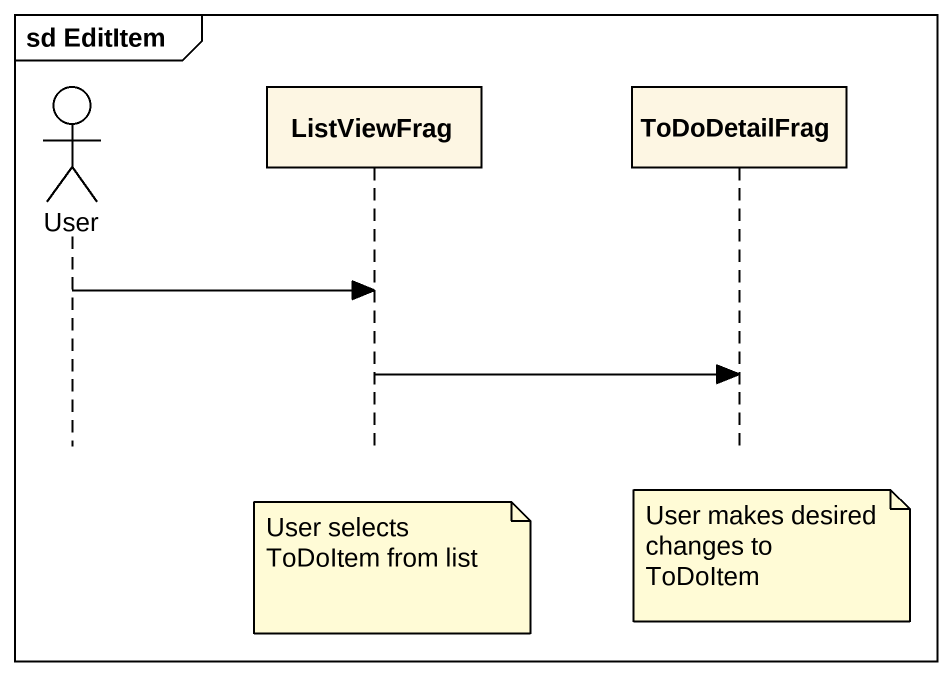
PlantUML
@startuml
mainframe sd EditItem
hide footbox
actor User
participant ListViewFrag
participant ToDoDetailFrag

User -> ListViewFrag
ListViewFrag -> ToDoDetailFrag
note over ToDoDetailFrag : User makes desired changes to ToDoItem
note over ListViewFrag : User selects ToDoItem from list
@enduml
